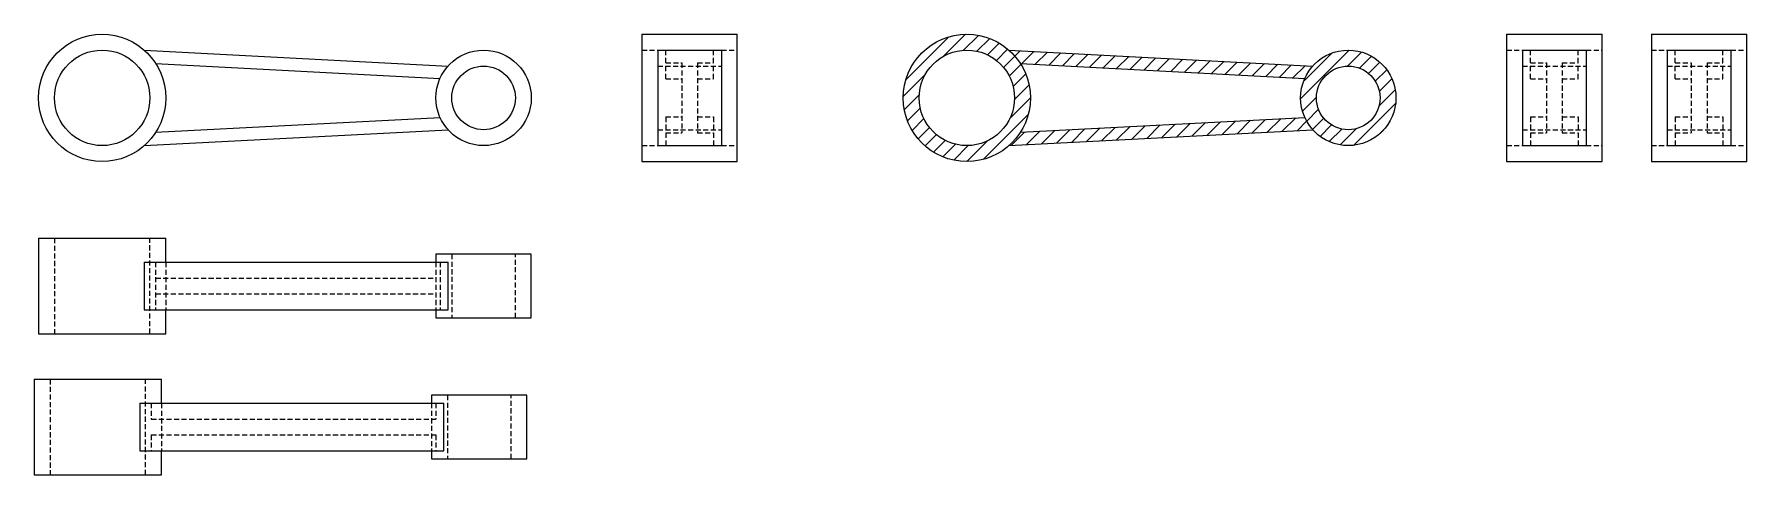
# Model space of a CAD drawing. Header units: millimetres. Extents: x 112 to 651, y 29 to 167.
import ezdxf

# ---------------------------------------------------------------- set-up
doc = ezdxf.new("R2010")
doc.units = ezdxf.units.MM
doc.header["$LTSCALE"] = 0.5
doc.linetypes.add('HIDDEN2', pattern=[4.7625, 3.175, -1.5875])

msp = doc.modelspace()

# ---------------------------------------------------------------- hatches: boundary and pattern name
h = msp.add_hatch()
h.set_pattern_fill('ANSI31', color=3)
h.paths.add_polyline_path([(385.38, 146.94, 1), (425.38, 146.94, 1)])
h.paths.add_polyline_path([(420.38, 146.94, -1), (390.38, 146.94, -1)], flags=16)
h.paths.add_polyline_path([(510.38, 146.94, 1), (540.38, 146.94, 1)])
h.paths.add_polyline_path([(535.38, 146.94, -1), (515.38, 146.94, -1)], flags=16)
h.paths.add_polyline_path([(514.2, 156.94), (418.61, 161.94, -0.069425), (422.21, 157.74), (511.69, 153.06, -0.077412)])
h.paths.add_polyline_path([(511.69, 140.81), (422.21, 136.13, -0.069425), (418.61, 131.94), (514.2, 136.94, -0.077412)])

# ---------------------------------------------------------------- linework, layer by layer
for p, q in [((146.57, 161.94), (242.16, 156.94)), ((303.17, 166.94), (333.17, 166.94)), ((303.17, 166.94), (303.17, 126.94)), ((308.17, 161.94), (328.17, 161.94)), ((308.17, 161.94), (308.17, 131.94)), ((328.17, 161.94), (328.17, 131.94)), ((333.17, 126.94), (333.17, 166.94)), ((418.61, 161.94), (514.2, 156.94)), ((575.21, 166.94), (605.21, 166.94)), ((575.21, 166.94), (575.21, 126.94)), ((580.21, 161.94), (600.21, 161.94)), ((580.21, 161.94), (580.21, 131.94)), ((600.21, 161.94), (600.21, 131.94)), ((605.21, 126.94), (605.21, 166.94)), ((620.75, 166.94), (650.75, 166.94)), ((620.75, 166.94), (620.75, 126.94)), ((625.75, 161.94), (645.75, 161.94)), ((625.75, 161.94), (625.75, 131.94)), ((645.75, 161.94), (645.75, 131.94)), ((650.75, 126.94), (650.75, 166.94)), ((150.17, 157.74), (239.65, 153.06)), ((422.21, 157.74), (511.69, 153.06)), ((150.17, 136.13), (239.65, 140.81)), ((422.21, 136.13), (511.69, 140.81)), ((146.57, 131.94), (242.16, 136.94)), ((418.61, 131.94), (514.2, 136.94)), ((308.17, 131.94), (328.17, 131.94)), ((580.21, 131.94), (600.21, 131.94)), ((625.75, 131.94), (645.75, 131.94)), ((303.17, 126.94), (333.17, 126.94)), ((575.21, 126.94), (605.21, 126.94)), ((620.75, 126.94), (650.75, 126.94)), ((113.34, 102.83), (153.34, 102.83)), ((113.34, 102.83), (113.34, 72.83)), ((153.34, 95.33), (153.34, 102.83)), ((238.34, 97.83), (238.34, 95.33)), ((268.34, 97.83), (238.34, 97.83)), ((268.34, 77.83), (268.34, 97.83)), ((146.57, 95.33), (146.57, 80.33)), ((146.57, 95.33), (242.16, 95.33)), ((242.11, 95.33), (242.11, 80.33)), ((242.11, 90.33), (242.16, 90.33)), ((242.11, 85.33), (242.16, 85.33)), ((146.57, 80.33), (242.16, 80.33)), ((153.34, 72.83), (153.34, 80.33)), ((238.34, 80.33), (238.34, 77.83)), ((238.34, 77.83), (268.34, 77.83)), ((113.34, 72.83), (153.34, 72.83)), ((111.97, 58.5), (151.97, 58.5)), ((111.97, 58.5), (111.97, 28.5)), ((151.97, 51), (151.97, 58.5)), ((145.2, 51), (145.2, 36)), ((145.2, 51), (240.79, 51)), ((236.97, 53.5), (236.97, 51)), ((266.97, 53.5), (236.97, 53.5)), ((240.74, 51), (240.74, 36)), ((266.97, 33.5), (266.97, 53.5)), ((240.74, 46), (240.79, 46)), ((240.74, 41), (240.79, 41)), ((145.2, 36), (240.79, 36)), ((151.97, 28.5), (151.97, 36)), ((236.97, 36), (236.97, 33.5)), ((236.97, 33.5), (266.97, 33.5)), ((111.97, 28.5), (151.97, 28.5))]:
    msp.add_line(p, q)
at = {"linetype": 'HIDDEN2'}
for p, q in [((303.17, 161.94), (308.17, 161.94)), ((310.67, 157.94), (310.67, 161.94)), ((325.67, 157.94), (325.67, 161.94)), ((328.17, 161.94), (333.17, 161.94)), ((575.21, 161.94), (580.21, 161.94)), ((582.71, 157.94), (582.71, 161.94)), ((597.71, 157.94), (597.71, 161.94)), ((600.21, 161.94), (605.21, 161.94)), ((620.75, 161.94), (625.75, 161.94)), ((628.25, 157.94), (628.25, 161.94)), ((643.25, 157.94), (643.25, 161.94)), ((645.75, 161.94), (650.75, 161.94)), ((308.17, 156.94), (328.17, 156.94)), ((310.67, 157.94), (315.67, 157.94)), ((310.67, 152.94), (310.67, 156.94)), ((315.67, 157.94), (315.67, 135.94)), ((320.67, 157.94), (320.67, 135.94)), ((320.67, 157.94), (325.67, 157.94)), ((325.67, 152.94), (325.67, 156.94)), ((580.21, 156.94), (600.21, 156.94)), ((582.71, 157.94), (587.71, 157.94)), ((582.71, 152.94), (582.71, 156.94)), ((587.71, 157.94), (587.71, 135.94)), ((592.71, 157.94), (597.71, 157.94)), ((592.71, 157.94), (592.71, 135.94)), ((597.71, 152.94), (597.71, 156.94)), ((625.75, 156.94), (645.75, 156.94)), ((628.25, 157.94), (633.25, 157.94)), ((628.25, 152.94), (628.25, 156.94)), ((633.25, 157.94), (633.25, 135.94)), ((638.25, 157.94), (643.25, 157.94)), ((638.25, 157.94), (638.25, 135.94)), ((643.25, 152.94), (643.25, 156.94)), ((310.67, 152.94), (315.67, 152.94)), ((320.67, 152.94), (325.67, 152.94)), ((582.71, 152.94), (587.71, 152.94)), ((592.71, 152.94), (597.71, 152.94)), ((628.25, 152.94), (633.25, 152.94)), ((638.25, 152.94), (643.25, 152.94)), ((310.67, 140.94), (315.67, 140.94)), ((310.67, 140.94), (310.67, 136.94)), ((320.67, 140.94), (325.67, 140.94)), ((325.67, 140.94), (325.67, 136.94)), ((582.71, 140.94), (587.71, 140.94)), ((582.71, 140.94), (582.71, 136.94)), ((592.71, 140.94), (597.71, 140.94)), ((597.71, 140.94), (597.71, 136.94)), ((628.25, 140.94), (633.25, 140.94)), ((628.25, 140.94), (628.25, 136.94)), ((638.25, 140.94), (643.25, 140.94)), ((643.25, 140.94), (643.25, 136.94)), ((308.17, 136.94), (328.17, 136.94)), ((310.67, 135.94), (315.67, 135.94)), ((310.67, 135.94), (310.67, 131.94)), ((320.67, 135.94), (325.67, 135.94)), ((325.67, 135.94), (325.67, 131.94)), ((580.21, 136.94), (600.21, 136.94)), ((582.71, 135.94), (587.71, 135.94)), ((582.71, 135.94), (582.71, 131.94)), ((592.71, 135.94), (597.71, 135.94)), ((597.71, 135.94), (597.71, 131.94)), ((625.75, 136.94), (645.75, 136.94)), ((628.25, 135.94), (633.25, 135.94)), ((628.25, 135.94), (628.25, 131.94)), ((638.25, 135.94), (643.25, 135.94)), ((643.25, 135.94), (643.25, 131.94)), ((303.17, 131.94), (308.17, 131.94)), ((328.17, 131.94), (333.17, 131.94)), ((575.21, 131.94), (580.21, 131.94)), ((600.21, 131.94), (605.21, 131.94)), ((620.75, 131.94), (625.75, 131.94)), ((645.75, 131.94), (650.75, 131.94)), ((118.34, 102.83), (118.34, 72.83)), ((148.34, 72.83), (148.34, 102.83)), ((243.34, 97.83), (243.34, 77.83)), ((263.34, 77.83), (263.34, 97.83)), ((150.17, 95.33), (150.17, 80.33)), ((153.34, 95.33), (153.34, 80.33)), ((238.34, 95.33), (238.34, 80.33)), ((239.65, 95.33), (239.65, 80.33)), ((150.17, 90.33), (238.34, 90.33)), ((150.17, 85.33), (238.34, 85.33)), ((116.97, 58.5), (116.97, 28.5)), ((146.97, 28.5), (146.97, 58.5)), ((148.8, 51), (148.8, 46)), ((151.97, 51), (151.97, 36)), ((236.97, 51), (236.97, 36)), ((238.28, 51), (238.28, 46)), ((241.97, 53.5), (241.97, 33.5)), ((261.97, 33.5), (261.97, 53.5)), ((148.8, 46), (238.28, 46)), ((148.8, 41), (238.28, 41)), ((148.8, 41), (148.8, 36)), ((238.28, 41), (238.28, 36))]:
    msp.add_line(p, q, dxfattribs=at)
for centre, radius in [((133.34, 146.94), 20), ((133.34, 146.94), 15), ((253.34, 146.94), 15), ((405.38, 146.94), 20), ((405.38, 146.94), 15), ((525.38, 146.94), 15), ((253.34, 146.94), 10), ((525.38, 146.94), 10)]:
    msp.add_circle(centre, radius)

doc.saveas('drawing.dxf')
